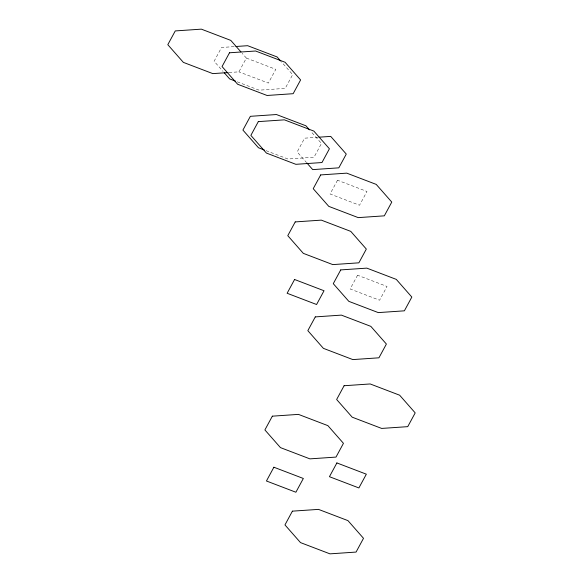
<?xml version="1.0" encoding="UTF-8"?>
<svg xmlns="http://www.w3.org/2000/svg" width="583" height="583" viewBox="0 0 583 583"><rect width="100%" height="100%" fill="white"/><g stroke="black" fill="none" stroke-linecap="round" stroke-linejoin="round"><path stroke-width="0.44" stroke-dasharray="2.92 2.19" d="M229.01 72.518L238.906 71.847L246.361 58.081L242.171 53.323M234.155 46.618L221.562 47.478L214.107 61.237L223.085 71.439M318.114 137.253L304.618 138.171L297.17 151.93L306.141 162.132M246.361 58.081L275.81 69.333L268.355 83.092L238.906 71.847M237.237 81.817L259.114 90.168L285.211 88.39L292.666 74.631L281.298 61.711M266.045 150.654L287.922 159.013L314.018 157.235L321.473 143.469L310.703 131.226M337.521 180.22L330.073 193.986L359.522 205.231L366.977 191.472L337.521 180.22M357.583 275.212L350.128 288.971L379.584 300.216L387.032 286.457L357.583 275.212"/><path stroke-width="0.87" d="M235.955 46.494L247.651 45.7L277.107 56.945L280.693 61.026M228.106 72.584L212.81 73.618L183.361 62.374L167.802 44.687L175.257 30.928L201.346 29.15L230.802 40.395L240.976 51.96M319.018 137.187L330.714 136.393L346.273 154.08L338.818 167.838L312.721 169.617L306.738 162.817M235.554 81.175L229.666 78.924L224.28 72.802M264.361 150.013L258.473 147.761L242.914 130.075L250.369 116.316L276.459 114.538L305.915 125.79L309.507 129.871M229.505 52.783L222.05 66.542L237.609 84.229L267.065 95.474L293.154 93.695L300.609 79.937L285.051 62.25L255.602 51.005L229.505 52.783M258.313 121.621L250.865 135.387L266.416 153.067L295.873 164.319L321.969 162.54L329.417 148.774L313.858 131.095L284.409 119.843L258.313 121.621M295.224 221.912L287.776 235.67L303.328 253.357L332.784 264.602L358.88 262.824L366.328 249.065L350.777 231.378L321.32 220.134L295.224 221.912M320.672 174.922L313.217 188.688L328.776 206.367L358.224 217.619L384.321 215.841L391.776 202.075L376.217 184.396L346.768 173.144L320.672 174.922M294.583 279.497L287.127 293.264L316.584 304.508L324.031 290.749L294.583 279.497M315.286 316.897L307.831 330.656L323.39 348.343L352.839 359.587L378.935 357.809L386.391 344.05L370.832 326.363L341.383 315.119L315.286 316.897M340.727 269.907L333.279 283.673L348.831 301.353L378.287 312.605L404.383 310.826L411.831 297.06L396.28 279.381L366.824 268.129L340.727 269.907M272.348 416.167L264.893 429.933L280.452 447.613L309.901 458.865L335.997 457.087L343.453 443.328L327.894 425.641L298.445 414.389L272.348 416.167M273.886 467.223L266.438 480.99L295.887 492.234L303.342 478.475L273.886 467.223M344.094 385.735L336.639 399.493L352.198 417.18L381.654 428.425L407.743 426.654L415.198 412.888L399.639 395.201L370.19 383.957L344.094 385.735M292.404 511.153L284.956 524.919L300.507 542.605L329.963 553.85L356.06 552.072L363.508 538.313L347.956 520.626L318.5 509.382L292.404 511.153M336.887 462.931L329.439 476.697L358.888 487.942L366.343 474.183L336.887 462.931"/></g></svg>
